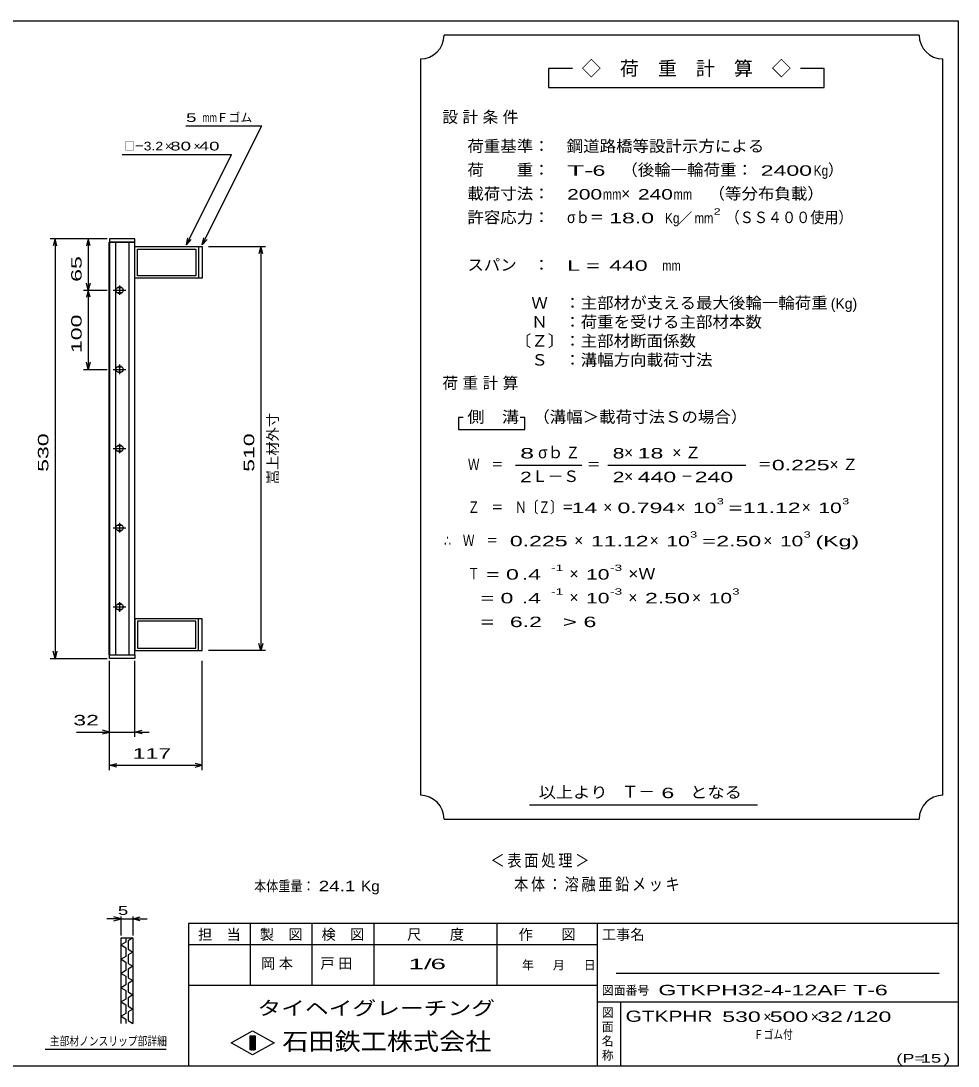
# Model space of a CAD drawing. Units: millimetres, scale not verified. Extents: x -1092 to 1039, y -770 to 632.
# Drawn here: x -145 to 1039, y -688 to 632 of the extents above; entities that cross this region are included whole.
import ezdxf
from ezdxf.enums import TextEntityAlignment as Align

# ---------------------------------------------------------------- set-up
doc = ezdxf.new("R2010")
doc.units = ezdxf.units.MM
doc.header["$LTSCALE"] = 6
for name, color, linetype, lineweight in [('0_2', 150, 'Continuous', 25), ('16', 3, 'Continuous', 25), ('22', 4, 'Continuous', 25), ('24', 2, 'Continuous', 25), ('32', 4, 'Continuous', 25)]:
    doc.layers.add(name, color=color, linetype=linetype, lineweight=lineweight)
doc.styles.add('ベクトル', font='')
doc.styles.get('ベクトル').set_extended_font_data('ベクトル')

msp = doc.modelspace()

# ---------------------------------------------------------------- linework, layer by layer
at = {"layer": '0_2'}
for p, q in [((-1037.4, 632.1), (1038.6, 632.1)), ((1038.6, 632.1), (1038.6, -687.9)), ((1038.6, -507.9), (66.6, -507.9)), ((66.6, -507.9), (66.6, -687.9)), ((144.6, -507.9), (144.6, -585.9)), ((222.6, -585.9), (222.6, -507.9)), ((300.6, -507.9), (300.6, -585.9)), ((456.6, -585.9), (456.6, -507.9)), ((582.6, -507.9), (582.6, -687.9)), ((582.6, -534.9), (66.6, -534.9)), ((1014.6, -570.9), (606.6, -570.9)), ((66.6, -585.9), (582.6, -585.9)), ((582.6, -606.9), (1038.6, -606.9)), ((612.6, -687.9), (612.6, -606.9)), ((120.6, -658.5), (147.6, -643.5)), ((147.6, -643.5), (174.6, -658.5)), ((147.6, -673.5), (120.6, -658.5)), ((144.6, -649.5), (150.6, -649.5)), ((144.6, -667.5), (144.6, -649.5)), ((144.6, -649.5), (145.8, -649.5)), ((145.8, -649.5), (145.8, -667.5)), ((147, -667.5), (147, -649.5)), ((147, -649.5), (148.2, -649.5)), ((174.6, -658.5), (147.6, -673.5)), ((148.2, -649.5), (148.2, -667.5)), ((149.4, -667.5), (149.4, -649.5)), ((149.4, -649.5), (150.6, -649.5)), ((150.6, -649.5), (150.6, -667.5)), ((150.6, -649.5), (150.6, -667.5)), ((150.6, -667.5), (144.6, -667.5)), ((145.8, -667.5), (147, -667.5)), ((148.2, -667.5), (149.4, -667.5)), ((1038.6, -687.9), (-1037.4, -687.9))]:
    msp.add_line(p, q, dxfattribs=at)
at = {"layer": '16'}
for p, q in [((-1, 357), (-33, 357)), ((-33, 357), (-33, 352.5)), ((-1, 352.5), (-1, 357)), ((-33.7, -168.5), (-33.7, 352.5)), ((-33.7, 352.5), (-33, 352.5)), ((-33, 352.5), (-1, 352.5)), ((-33, 352.5), (-33, -168.5)), ((-1, 352.5), (-33, 352.5)), ((-25.5, 352.5), (-25.5, -168.5)), ((-8.5, -168.5), (-8.5, 352.5)), ((-1, -168.5), (-1, 352.5)), ((-1, 347), (79, 347)), ((-1, 307), (-1, 347)), ((2, 344), (76, 344)), ((2, 310), (2, 344)), ((76, 344), (76, 310)), ((79, 347), (79, 307)), ((79, 347), (84, 347)), ((84, 347), (84, 307)), ((79, 307), (-1, 307)), ((76, 310), (2, 310)), ((84, 307), (79, 307)), ((-28.5, 292), (-12.5, 292)), ((-18.5, 295), (-22.5, 295)), ((-20.5, 298), (-20.5, 286)), ((-22.5, 289), (-18.5, 289)), ((-20.5, 198), (-20.5, 186)), ((-28.5, 192), (-12.5, 192)), ((-18.5, 195), (-22.5, 195)), ((-22.5, 189), (-18.5, 189)), ((-18.5, 95), (-22.5, 95)), ((-20.5, 98), (-20.5, 86)), ((-28.5, 92), (-12.5, 92)), ((-22.5, 89), (-18.5, 89)), ((-28.5, -8), (-12.5, -8)), ((-18.5, -5), (-22.5, -5)), ((-22.5, -11), (-18.5, -11)), ((-20.5, -2), (-20.5, -14)), ((-18.5, -105), (-22.5, -105)), ((-20.5, -102), (-20.5, -114)), ((-28.5, -108), (-12.5, -108)), ((-22.5, -111), (-18.5, -111)), ((79, -123), (-1, -123)), ((-1, -123), (-1, -163)), ((76, -126), (2, -126)), ((2, -126), (2, -160)), ((76, -160), (76, -126)), ((79, -163), (79, -123)), ((84, -123), (79, -123)), ((84, -163), (84, -123)), ((-33, -168.5), (-33.7, -168.5)), ((-33, -168.5), (-1, -168.5)), ((-33, -173), (-33, -168.5)), ((-33, -168.5), (-1, -168.5)), ((-1, -163), (79, -163)), ((-1, -168.5), (-1, -173)), ((2, -160), (76, -160)), ((79, -163), (84, -163)), ((-1, -173), (-33, -173))]:
    msp.add_line(p, q, dxfattribs=at)
for centre, radius, start, end in [((-22.5, 292), 3, 90, 270), ((-20.5, 292), 4, 46.6, 133.4), ((-18.5, 292), 3, 270, 90), ((-20.5, 292), 4, 226.6, 313.4), ((-22.5, 192), 3, 90, 270), ((-20.5, 192), 4, 46.6, 133.4), ((-20.5, 192), 4, 226.6, 313.4), ((-18.5, 192), 3, 270, 90), ((-22.5, 92), 3, 90, 270), ((-20.5, 92), 4, 46.6, 133.4), ((-18.5, 92), 3, 270, 90), ((-20.5, 92), 4, 226.6, 313.4), ((-22.5, -8), 3, 90, 270), ((-20.5, -8), 4, 46.6, 133.4), ((-20.5, -8), 4, 226.6, 313.4), ((-18.5, -8), 3, 270, 90), ((-22.5, -108), 3, 90, 270), ((-20.5, -108), 4, 46.6, 133.4), ((-18.5, -108), 3, 270, 90), ((-20.5, -108), 4, 226.6, 313.4)]:
    msp.add_arc(centre, radius, start, end, dxfattribs=at)
at = {"layer": '22'}
for p, q in [((63, 499.5), (159, 499.5)), ((84, 349.5), (159, 499.5)), ((-17, 463.5), (121, 463.5)), ((64, 349.5), (121, 463.5)), ((-36, 357), (-108, 357)), ((-102, 357), (-104.4, 348)), ((-99.6, 348), (-102, 357)), ((-102, 357), (-102, -173)), ((-36, 357), (-66, 357)), ((-60, 357), (-62.4, 348)), ((-57.6, 348), (-60, 357)), ((-60, 357), (-60, 292)), ((64, 349.5), (65.8, 358.3)), ((84, 349.5), (85.8, 358.3)), ((64, 349.5), (70, 356.1)), ((84, 349.5), (90, 356.1)), ((92, 347), (164, 347)), ((158, 347), (155.6, 338)), ((160.4, 338), (158, 347)), ((158, 347), (158, -163)), ((-66, 292), (-36, 292)), ((-60, 292), (-62.4, 301)), ((-60, 292), (-62.4, 283)), ((-57.6, 301), (-60, 292)), ((-57.6, 283), (-60, 292)), ((-60, 292), (-60, 192)), ((-60, 192), (-62.4, 201)), ((-57.6, 201), (-60, 192)), ((-66, 192), (-36, 192)), ((158, -163), (155.6, -154)), ((160.4, -154), (158, -163)), ((-102, -173), (-104.4, -164)), ((-99.6, -164), (-102, -173)), ((164, -163), (92, -163)), ((-108, -173), (-36, -173)), ((-33, -272), (-33, -176)), ((-33, -314), (-33, -176)), ((-1, -272), (-1, -176)), ((84, -314), (84, -176)), ((-33, -266), (-42, -263.6)), ((-1, -266), (8, -263.6)), ((-75, -266), (-33, -266)), ((-42, -268.4), (-33, -266)), ((-33, -266), (-1, -266)), ((8, -268.4), (-1, -266)), ((-1, -266), (17, -266)), ((-33, -308), (-24, -305.6)), ((-24, -310.4), (-33, -308)), ((-33, -308), (84, -308)), ((84, -308), (75, -305.6)), ((75, -310.4), (84, -308))]:
    msp.add_line(p, q, dxfattribs=at)
at = {"layer": '24', "color": 4}
for p, q in [((989.4, 614.1), (389.4, 614.1)), ((359.4, 584.1), (359.4, -345.9)), ((1019.4, -345.9), (1019.4, 584.1)), ((551.4, 572.1), (521.4, 572.1)), ((521.4, 572.1), (521.4, 548.1)), ((869.4, 572.1), (839.4, 572.1)), ((869.4, 548.1), (869.4, 572.1)), ((521.4, 548.1), (869.4, 548.1)), ((413.4, 131.1), (407.4, 131.1)), ((407.4, 131.1), (407.4, 116.1)), ((491.4, 131.1), (485.4, 131.1)), ((491.4, 116.1), (491.4, 131.1)), ((407.4, 116.1), (491.4, 116.1)), ((479.4, 71.1), (563.4, 71.1)), ((596.4, 71.1), (770.4, 71.1)), ((497.4, -357.9), (785.4, -357.9)), ((389.4, -375.9), (989.4, -375.9))]:
    msp.add_line(p, q, dxfattribs=at)
for centre, start, end in [((359.4, 614.1), 270, 0), ((1019.4, 614.1), 180, 270), ((359.4, -375.9), 0, 90), ((1019.4, -375.9), 90, 180)]:
    msp.add_arc(centre, 30, start, end, dxfattribs=at)
at = {"layer": '32'}
for p, q in [((-18.6, -501.9), (-27.6, -499.5)), ((-18.6, -522.9), (-18.6, -498.9)), ((-3.6, -498.9), (-3.6, -522.9)), ((-3.6, -501.9), (5.4, -499.5)), ((-18.6, -501.9), (-36.6, -501.9)), ((-27.6, -504.3), (-18.6, -501.9)), ((-18.6, -501.9), (-3.6, -501.9)), ((5.4, -504.3), (-3.6, -501.9)), ((-3.6, -501.9), (14.4, -501.9)), ((-18.6, -525.9), (-3.6, -525.9)), ((-18.6, -633.9), (-18.6, -525.9)), ((-12.6, -525.9), (-12.6, -531.3)), ((-3.6, -525.9), (-9.6, -529.5)), ((-3.6, -525.9), (-3.6, -633.9)), ((-12.6, -531.3), (-18.6, -534.9)), ((-18.6, -534.9), (-12.6, -538.5)), ((-12.6, -538.5), (-12.6, -549.3)), ((-9.6, -529.5), (-9.6, -540.3)), ((-9.6, -540.3), (-3.6, -543.9)), ((-12.6, -549.3), (-18.6, -552.9)), ((-18.6, -552.9), (-12.6, -556.5)), ((-3.6, -543.9), (-9.6, -547.5)), ((-9.6, -547.5), (-9.6, -558.3)), ((-12.6, -567.3), (-18.6, -570.9)), ((-12.6, -556.5), (-12.6, -567.3)), ((-9.6, -558.3), (-3.6, -561.9)), ((-3.6, -561.9), (-9.6, -565.5)), ((-9.6, -565.5), (-9.6, -576.3)), ((-18.6, -570.9), (-12.6, -574.5)), ((-12.6, -574.5), (-12.6, -585.3)), ((-9.6, -576.3), (-3.6, -579.9)), ((-3.6, -579.9), (-9.6, -583.5)), ((-12.6, -585.3), (-18.6, -588.9)), ((-18.6, -588.9), (-12.6, -592.5)), ((-12.6, -592.5), (-12.6, -603.3)), ((-9.6, -583.5), (-9.6, -594.3)), ((-12.6, -603.3), (-18.6, -606.9)), ((-18.6, -606.9), (-12.6, -610.5)), ((-9.6, -594.3), (-3.6, -597.9)), ((-3.6, -597.9), (-9.6, -601.5)), ((-9.6, -601.5), (-9.6, -612.3)), ((-12.6, -610.5), (-12.6, -621.3)), ((-9.6, -612.3), (-3.6, -615.9)), ((-3.6, -615.9), (-9.6, -619.5)), ((-9.6, -619.5), (-9.6, -630.3)), ((-12.6, -621.3), (-18.6, -624.9)), ((-18.6, -624.9), (-12.6, -628.5)), ((-12.6, -628.5), (-12.6, -633.9)), ((-9.6, -630.3), (-3.6, -633.9)), ((38.4, -666.9), (-114.6, -666.9))]:
    msp.add_line(p, q, dxfattribs=at)

# ---------------------------------------------------------------- texts
at = {"layer": '0_2', "style": 'ベクトル'}
for s, height, p in [('担\u3000当', 13.2, (78.6, -521.7)), ('製\u3000図', 13.2, (156.6, -521.7)), ('検\u3000図', 13.2, (234.6, -521.7)), ('尺\u3000\u3000度', 13.2, (342.6, -521.7)), ('作\u3000\u3000図', 13.2, (483.6, -521.7)), ('工事名', 13.2, (588.6, -521.7)), ('年', 11, (487.8, -560.4)), ('月', 11, (526.8, -560.4)), ('日', 11, (565.8, -560.4)), ('図面番号', 11, (588.6, -592.2)), ('図', 11, (588.6, -620.4)), ('面', 11, (588.6, -638.4)), ('名', 11, (588.6, -656.4)), ('称', 11, (588.6, -674.4))]:
    msp.add_text(s, height=height, dxfattribs=at).set_placement(p, align=Align.MIDDLE_LEFT)
at = {"layer": '0_2', "color": 222, "style": 'ベクトル'}
for s, height, width, p in [('タイヘイグレーチング', 17.6, 1.25, (153.6, -614.7)), ('石田鉄工株式会社', 21.99, 1.1, (185.1, -656.7))]:
    msp.add_text(s, height=height, dxfattribs=dict(at, width=width)).set_placement(p, align=Align.MIDDLE_LEFT)
at = {"layer": '22', "color": 2, "style": 'ベクトル'}
for s, height, width, p in [(' 5 ', 11, 1.6, (57, 510)), ('mm', 11, 0.75, (84, 510)), ('□－', 11, 0.8, (-14, 474)), ('3.2', 11, 1.2, (10, 474)), (' 80 ', 11, 1.6, (37, 474)), (' 40 ', 11, 1.6, (73, 474)), (' 32 ', 13.2, 1.65, (-87, -251)), (' 117 ', 13.2, 1.65, (-12, -293)), ('本体重量：', 13.2, 0.85, (149.4, -460.5)), (' 24.1', 13.2, 1.35, (224.4, -460.5)), ('Kg', 13.2, 1.1, (284.4, -460.5)), ('1/', 13.2, 2, (344.4, -558.9)), (' 6 ', 13.2, 2, (362.4, -558.9)), ('GTKPH32-4-12AF T-6            ', 13.2, 1.65, (660, -591.9)), ('GTKPHR', 14.08, 1.4, (618.6, -624.9)), (' 530 ', 13.2, 1.65, (732.6, -625.5)), (' 500 ', 13.2, 1.65, (792.6, -625.5)), (' 32 ', 13.2, 1.65, (852.6, -625.5)), ('/', 13.2, 1.65, (897.6, -625.5)), (' 120 ', 13.2, 1.65, (897.6, -625.5)), ('Ｆゴム付', 11, 0.8, (780.6, -648)), ('(P=', 11, 1.55, (960.6, -678)), (' 15 ', 11, 1.6, (984.6, -678)), (')', 11, 1.6, (1020.6, -678))]:
    msp.add_text(s, height=height, dxfattribs=dict(at, width=width)).set_placement(p, align=Align.MIDDLE_LEFT)
for s, height, p in [('Ｆゴム', 11, (102, 510)), ('×', 11, (37, 474)), ('×', 11, (73, 474)), ('×', 13.2, (792.6, -625.5)), ('×', 13.2, (852.6, -625.5))]:
    msp.add_text(s, height=height, dxfattribs=at).set_placement(p, align=Align.MIDDLE_LEFT)
at = {"layer": '22', "color": 2, "style": 'ベクトル', "width": 1.65}
for s, p in [(' 65 ', (-75, 294.5)), (' 100 ', (-75, 204.5)), (' 530 ', (-117, 54.5)), (' 510', (143, 54.5))]:
    msp.add_text(s, height=13.2, rotation=90, dxfattribs=at).set_placement(p, align=Align.MIDDLE_LEFT)
at = {"layer": '22', "color": 2, "style": 'ベクトル'}
msp.add_text('嵩上材外寸', height=13.2, rotation=90, dxfattribs=at).set_placement((173, 47), align=Align.MIDDLE_LEFT)
at = {"layer": '22', "color": 2, "attachment_point": 4, "style": 'ベクトル'}
for s, insert, char_height in [('\\T1.2;\\W0.85;＜表面処理＞', (447.9, -429), 15.4), ('\\T1.19;\\W0.85;本体：溶融亜鉛メッキ', (477.9, -459), 15.4), ('\\T1.25;岡本\u3000', (158.1, -558.9), 13.2), ('\\T1.25;戸田\u3000', (233.1, -558.9), 13.2)]:
    msp.add_mtext(s, dxfattribs=dict(at, insert=insert, char_height=char_height))
at = {"layer": '24', "style": 'ベクトル'}
for s, height, p in [('◇\u3000荷\u3000重\u3000計\u3000算\u3000◇', 17.6, (563.4, 572.1)), ('）', 14.5, (874.2, 444)), ('×', 14.5, (613.2, 414)), ('／', 13.2, (684.9, 383.1)), ('(Kg)', 13.2, (877.8, 275.1)), ('σｂ', 14.52, (508.2, 87)), ('×', 14.5, (616.8, 87)), ('Ｌ－Ｓ', 14.52, (500.4, 57)), ('×', 14.5, (616.8, 57)), ('×', 14.5, (590.4, 18)), ('×', 14.5, (682.8, 18)), ('×', 14.5, (841.2, 18)), ('×', 14.5, (553.8, -24)), ('×', 14.5, (649.2, -24)), ('×', 14.5, (792.6, -24)), ('×', 14.5, (547.8, -66)), ('×', 14.5, (547.8, -96)), ('×', 14.5, (622.2, -96)), ('×', 14.5, (702.6, -96)), ('Ｔ－', 15.4, (613.8, -341.4))]:
    msp.add_text(s, height=height, dxfattribs=at).set_placement(p, align=Align.MIDDLE_LEFT)
for s, height, width, p in [('荷重基準：\u3000', 14.52, 1.05, (418.8, 474)), ('鋼道路橋等設計示方による', 14.52, 1.05, (544.2, 474)), ('荷\u3000\u3000重：\u3000', 14.52, 1.05, (418.8, 444)), ('T-', 13.2, 2, (544.8, 443.1)), (' 6 ', 13.2, 1.65, (568.8, 443.1)), ('（後輪一輪荷重：', 14.52, 1.05, (613.2, 444)), (' 2400', 13.2, 1.65, (781.2, 443.1)), ('Kg', 13.2, 0.85, (856.2, 443.1)), ('載荷寸法：\u3000', 14.52, 1.05, (418.8, 414)), ('\u3000（等分布負載）', 14.52, 1.05, (702.6, 414)), ('200', 13.2, 1.5, (544.8, 413.1)), ('mm', 13.2, 0.8, (589.8, 413.1)), ('240', 13.2, 1.5, (634.2, 413.1)), ('mm', 13.2, 0.8, (679.2, 413.1)), ('許容応力：\u3000', 14.52, 1.05, (418.8, 384)), ('σｂ＝', 14.52, 0.9, (544.8, 384)), (' 18.0', 13.2, 1.65, (589.8, 383.1)), ('Kg', 13.2, 0.85, (668.4, 383.1)), ('mm', 13.2, 0.8, (705.9, 383.1)), ('2', 7.92, 1.5, (729.9, 391.5)), ('（ＳＳ４００使用）', 14.52, 0.9, (744.9, 384)), ('スパン\u3000：\u3000', 14.52, 1.05, (418.8, 324)), ('L =', 13.2, 1.65, (544.8, 323.1)), (' 440 ', 13.2, 1.65, (589.8, 323.1)), ('mm', 13.2, 0.8, (664.8, 323.1)), ('\u3000Ｗ\u3000：主部材が支える最大後輪一輪荷重', 14.52, 1.05, (478.8, 276)), ('\u3000Ｎ\u3000：荷重を受ける主部材本数', 14.52, 1.05, (478.8, 252)), ('〔Ｚ〕：主部材断面係数', 14.52, 1.05, (478.8, 228)), ('\u3000Ｓ\u3000：溝幅方向載荷寸法', 14.52, 1.05, (478.8, 204)), ('側\u3000溝', 14.52, 1.1, (418.8, 132)), ('\u3000（溝幅＞載荷寸法Ｓの場合）', 14.52, 1.05, (481.2, 132)), ('8', 13.2, 1.8, (485.4, 86.1)), ('Ｚ', 14.5, 0.9, (543, 87)), ('8', 13.2, 1.5, (602.4, 86.1)), (' 18 ', 13.2, 1.65, (625.8, 86.1)), ('Ｗ\u3000＝', 14.52, 0.75, (419.4, 72)), ('＝', 14.5, 0.9, (569.4, 72)), ('＝', 14.5, 0.9, (785.4, 72)), ('0.225', 13.2, 1.65, (803.4, 71.1)), ('2', 13.2, 1.5, (485.4, 56.1)), ('2', 13.2, 1.5, (602.4, 56.1)), (' 440 ', 13.2, 1.65, (625.8, 56.1)), ('－', 14.5, 0.75, (688.8, 57)), (' 240 ', 13.2, 1.65, (697.8, 56.1)), ('Ｚ\u3000＝\u3000Ｎ〔Ｚ〕＝', 14.52, 0.75, (419.4, 18)), ('3', 7.92, 1.5, (733.8, 25.5)), ('3', 7.92, 1.5, (892.2, 25.5)), (' 14 ', 13.2, 1.65, (542.4, 17.1)), ('0.794', 13.2, 1.65, (608.4, 17.1)), ('10', 13.2, 1.5, (703.8, 17.1)), ('=', 13.2, 1.7, (748.8, 17.1)), ('11.12', 13.2, 1.65, (766.8, 17.1)), ('10', 13.2, 1.5, (862.2, 17.1)), ('3', 7.92, 1.5, (700.2, -16.5)), ('3', 7.92, 1.5, (843.6, -16.5)), ('∴\u3000Ｗ\u3000＝', 14.52, 0.75, (389.4, -24)), (' 0.225', 13.2, 1.65, (464.4, -24.9)), ('11.12', 13.2, 1.65, (574.8, -24.9)), ('10', 13.2, 1.5, (670.2, -24.9)), ('=', 13.2, 1.7, (715.2, -24.9)), ('2.50', 13.2, 1.65, (733.2, -24.9)), ('10', 13.2, 1.5, (813.6, -24.9)), ('(Kg)', 13.2, 1.65, (858.6, -24.9)), ('Ｔ', 14.5, 0.75, (419.4, -66)), (' = 0', 13.2, 1.65, (434.4, -66.9)), (' .4 ', 13.2, 1.65, (479.4, -66.9)), ('-1', 7.92, 1.65, (524.4, -58.5)), ('10', 13.2, 1.5, (568.8, -66.9)), ('-3', 7.92, 1.65, (598.8, -58.5)), ('×Ｗ', 14.52, 1.1, (622.2, -66)), ('  = 0', 13.2, 1.65, (419.4, -96.9)), (' .4 ', 13.2, 1.65, (479.4, -96.9)), ('-1', 7.92, 1.65, (524.4, -88.5)), ('10', 13.2, 1.5, (568.8, -96.9)), ('-3', 7.92, 1.65, (598.8, -88.5)), ('2.50', 13.2, 1.65, (643.2, -96.9)), ('10', 13.2, 1.5, (723.6, -96.9)), ('3', 7.92, 1.5, (753.6, -88.5)), ('  =', 13.2, 1.65, (419.4, -126.9)), (' 6.2', 13.2, 1.65, (464.4, -126.9)), ('>', 13.2, 1.7, (539.4, -126.9)), (' 6 ', 13.2, 1.65, (557.4, -126.9)), ('以上より\u3000', 14.52, 1.1, (508.8, -342)), (' 6 ', 13.2, 1.65, (655.8, -342.9)), ('となる', 14.52, 1.1, (700.2, -342))]:
    msp.add_text(s, height=height, dxfattribs=dict(at, width=width)).set_placement(p, align=Align.MIDDLE_LEFT)
at = {"layer": '24', "char_height": 14.52, "attachment_point": 4, "style": 'ベクトル'}
for s, insert in [('\\T1.28;設計条件', (387.3, 510)), ('\\T1.28;荷重計算', (387.3, 174)), ('\\T1.42;×Ｚ', (677.7, 87)), ('\\T1.42;×Ｚ', (876.3, 72))]:
    msp.add_mtext(s, dxfattribs=dict(at, insert=insert))
at = {"layer": '32', "color": 2, "style": 'ベクトル'}
for s, width, p in [(' 5 ', 1.6, (-29.1, -491.4)), ('主部材ノンスリップ部詳細', 0.8, (-108.6, -656.4))]:
    msp.add_text(s, height=11, dxfattribs=dict(at, width=width)).set_placement(p, align=Align.MIDDLE_LEFT)

doc.saveas('drawing.dxf')
